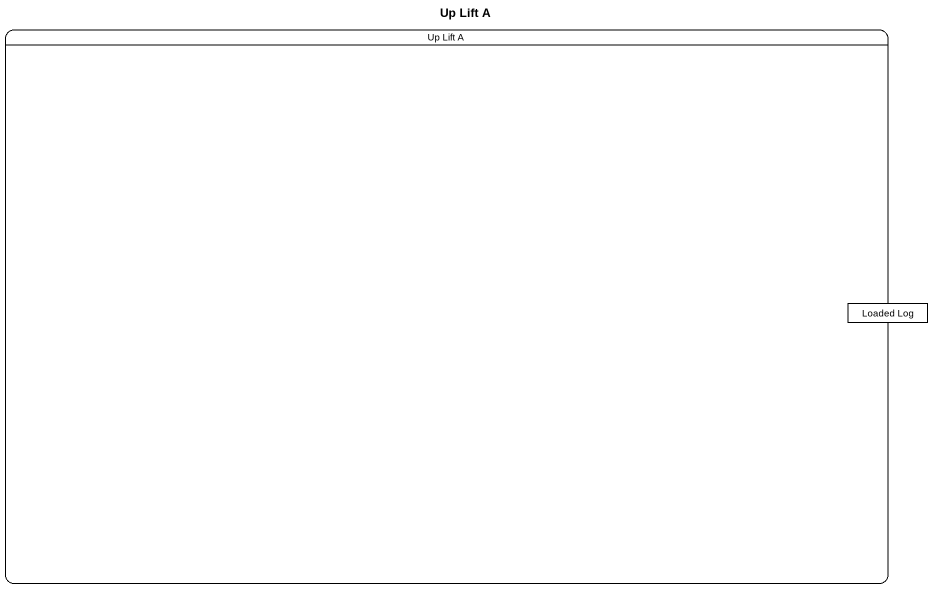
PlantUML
@startuml
title Up Lift A
hide empty description
state "Up Lift A" as Up_Lift_A {
  state "Loaded Log" as Loaded_Log <<object>>
}
@enduml
